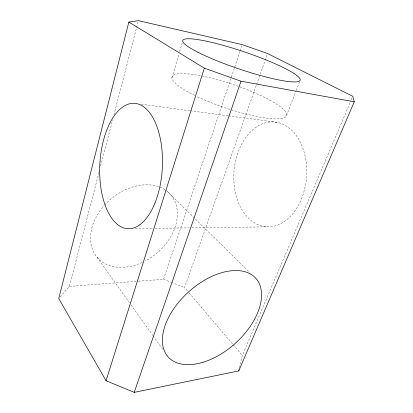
<?xml version="1.0" encoding="UTF-8"?>
<svg xmlns="http://www.w3.org/2000/svg" width="413" height="413" viewBox="0 0 413 413"><rect width="100%" height="100%" fill="white"/><g stroke="black" fill="none" stroke-linecap="round" stroke-linejoin="round"><path stroke-width="0.31" stroke-dasharray="2.06 1.55" d="M239.457 367.844L242.307 355.495L351.06 100.498M60.03 297.076L69.369 286.39L99.182 171.612M100.638 165.995L112.63 119.837M113.926 114.845L136.45 28.136M136.61 27.511L138.066 21.899M171.932 77.794L178.937 53.958M179.655 51.511L182.169 42.957M138.572 281.181L163.558 279.302L239.999 51.372M240.206 50.758L242.049 45.26M187.445 290.959L184.534 287.536L260.04 74.815M260.257 74.206L267.593 53.54M286.555 115.588L296.023 90.963M296.255 90.364L299.952 80.757M351.313 99.905L352.578 96.936M69.369 286.39L136.006 281.377M135.216 228.611L152.573 228.379M155.143 228.343L189.211 227.888M191.782 227.852L267.629 226.84M141.22 104.236L189.706 110.694M190.347 110.782L227.986 115.795M228.621 115.883L277.108 122.341A52.559 36.375 -85.7 0 1 297.861 206.386A52.559 36.375 -85.7 0 1 235.787 194.358A52.559 36.375 -85.7 0 1 277.108 122.341M163.558 279.302L170.75 282.125M171.349 282.358L184.534 287.536M167.162 191.327L249.633 272.379M189.108 292.915L232.746 344.251M233.164 344.736L242.307 355.495M97.003 257.211L129.517 302.812M131.014 304.908L152.691 335.304M153.063 335.831L163.156 349.981M165.654 190.207A48.311 35.497 -40.1 0 1 145.159 261.052M142.242 262.477A48.311 35.497 -40.1 0 1 95.341 255.017A48.311 35.497 -40.1 0 1 103.9 205.968M104.732 205.029A48.311 35.497 -40.1 0 1 165.128 189.856M239.87 86.9A60.427 12.328 18.7 0 1 282.306 118.335A60.427 12.328 18.7 0 1 196.877 96.487M194.657 95.408A60.427 12.328 18.7 0 1 176.475 74.128A60.427 12.328 18.7 0 1 238.048 86.245"/><path stroke-width="0.62" d="M238.745 370.931L354.246 101.804L352.831 96.348L267.593 53.54L242.255 44.65L138.391 20.65L128.846 22.07L58.754 298.537L106.058 380.734L134.235 392.35L238.745 370.931L239.029 369.697M106.058 380.734L204.337 68.14L128.846 22.07M134.235 392.35L240.996 81.216L354.246 101.804M204.337 68.14L240.996 81.216M202.984 362.278A58.899 34.744 -41.9 0 0 258.677 282.389A58.899 34.744 -41.9 0 0 174.219 308.088A58.899 34.744 -41.9 0 0 202.984 362.278M154.978 202.989A62.776 31.295 -87.1 0 0 136.755 103.642A62.776 31.295 -87.1 0 0 101.469 191.369A62.776 31.295 -87.1 0 0 154.978 202.989M197.977 52.286A61.976 8.926 18.7 0 0 297.443 81.712A61.976 8.926 18.7 0 0 228.967 47.01A61.976 8.926 18.7 0 0 197.977 52.286"/></g></svg>
